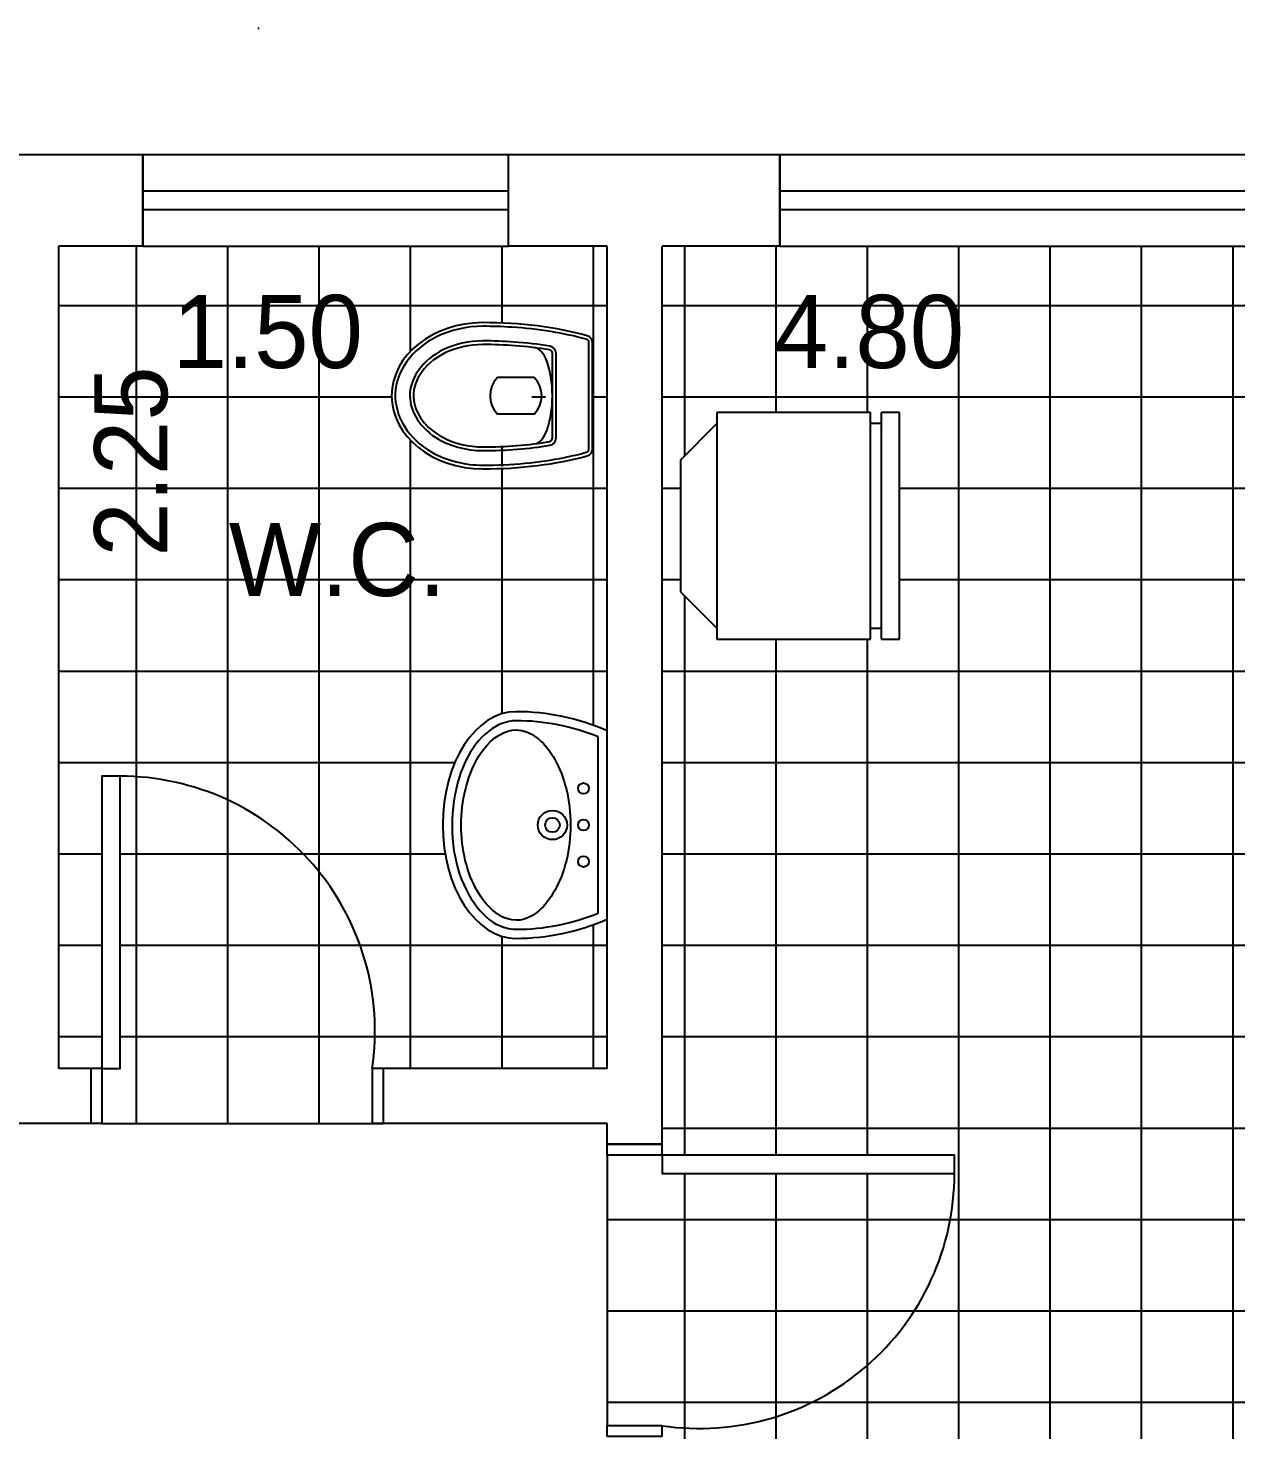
# Model space of a CAD drawing. Extents: x 7.8 to 61.3, y 1.2 to 65.7.
# Drawn here: x 40.422 to 43.727, y 32.521 to 36.356 of the extents above; entities that cross this region are included whole.
import ezdxf

# ---------------------------------------------------------------- set-up
doc = ezdxf.new("R2010")
doc.units = 0
doc.header["$MEASUREMENT"] = 0
doc.layers.get('0').update_dxf_attribs({"linetype": 'CONTINUOUS'})
doc.layers.get('DEFPOINTS').update_dxf_attribs({"linetype": 'CONTINUOUS'})
for name, color, linetype in [('BLOCO', 5, 'CONTINUOUS'), ('BLOCOS', 5, 'CONTINUOUS'), ('HACHURA', 1, 'CONTINUOUS'), ('JARDIM', 3, 'CONTINUOUS'), ('PAREDE', 7, 'CONTINUOUS')]:
    doc.layers.add(name, color=color, linetype=linetype)
doc.styles.add('PADRÃO', font='', dxfattribs={"height": 0.2})
doc.styles.get('PADRÃO').set_extended_font_data('AvantGarde Bk BT')
doc.dimstyles.new('PADRÃOS', dxfattribs={"dimtxt": 0.15, "dimasz": 0.1, "dimexe": 1.25, "dimexo": 0.625, "dimgap": 0.1, "dimtad": 0, "dimjust": 1, "dimzin": 1, "dimdsep": 46, "dimtxsty": 'PADRÃO', "dimcen": 2.5, "dimse1": 1, "dimse2": 1, "dimsd1": 1, "dimsd2": 1, "dimclrt": 1, "dimadec": 0, "dimazin": 0, "dimtfac": 1, "dimtdec": 4, "dimtmove": 0, "dimatfit": 3, "dimfxl": 1, "dimtolj": 1, "dimtzin": 0, "dimarcsym": 0})

# ---------------------------------------------------------------- blocks, each defined once
blk = doc.blocks.new('J1')
at = {"layer": 'BLOCO'}
for p, q in [((0, 0.25), (0, 0)), ((1, 0.25), (0, 0.25)), ((1, 0), (1, 0.25)), ((1, 0.1500000000000057), (0, 0.1500000000000057)), ((0, 0.09999999999999432), (1, 0.09999999999999432)), ((0, 0), (1, 0))]:
    blk.add_line(p, q, dxfattribs=at)
blk = doc.blocks.new('J15')
at = {"layer": 'BLOCO'}
for p, q in [((1.5, 0.25), (0, 0.25)), ((0, 0.25), (0, 0)), ((1.5, 0), (1.5, 0.25)), ((1.5, 0.1500000000000057), (0, 0.1500000000000057)), ((0, 0.09999999999999432), (1.5, 0.09999999999999432)), ((0, 0), (1.5, 0))]:
    blk.add_line(p, q, dxfattribs=at)
blk = doc.blocks.new('P80E15')
at = {"layer": 'BLOCO', "ltscale": 0.015}
for p, q in [((0.03000000000000114, 0.1500000000000057), (0, 0.1500000000000057)), ((0, 0.1500000000000057), (0, 0)), ((0.03000000000000114, 0.1500000000000057), (0.03000000000000114, 0)), ((0.8000000000000114, 0.1500000000000341), (0.7700000000000102, 0.1500000000000341)), ((0.7700000000000102, 0.1500000000000057), (0.7700000000000102, 0)), ((0.8000000000000114, 0.1500000000000057), (0.8000000000000114, 0)), ((0.03000000000000114, 2.842170943040401e-14), (0, 0)), ((0.8000000000000114, 2.842170943040401e-14), (0.7700000000000102, 5.684341886080801e-14))]:
    blk.add_line(p, q, dxfattribs=at)
at = {"layer": 'BLOCO'}
blk.add_lwpolyline([(0.03000000000000114, 0.1500000000000057), (0.0800000000000125, 0.1500000000000057), (0.0800000000000125, 0.950000000000017), (0.03000000000000114, 0.950000000000017)], close=True, dxfattribs=at)
at = {"layer": 'BLOCO', "ltscale": 0.015}
blk.add_arc((0.0800000000000125, 0.2524375000000134), 0.6975625000000036, 351.555539587714, 90.00000000000041, dxfattribs=at)
blk = doc.blocks.new('VASOSAN')
at = {"layer": 'BLOCOS'}
for p, q in [((-0.04999870165021036, 0.1999637913173729), (-0.04999870165021036, 0.300036208682684)), ((0.05000129834978395, 0.2000000000000171), (0.05000129834978395, 0.3000000000000398)), ((-0.1156907586723577, 0.1400000000000148), (0.1156608751354042, 0.1400000000000148)), ((-0.1156899891503542, 0.1500000000000057), (0.1156563640565906, 0.1500000000000057)), ((-0.1449592708755176, 0.04000000000002046), (0.1449618675667352, 0.04000000000002046)), ((-0.144958964094414, 0.05000000000001137), (0.144958964094414, 0.05000000000001137))]:
    blk.add_line(p, q, dxfattribs=at)
for centre, radius, start, end in [((-1.681254687468936e-05, 0.2500000000000284), 0.07072348561596478, 44.98962509969003, 134.9688828081831), ((-1.681254687468936e-05, 0.2500000000000284), 0.07072348561596478, 225.0311171918169, 315.01037490031), ((-0.1156907586724003, 0.1599999999999966), 0.02, 189.3867869031125, 270.0000000001221), ((-0.1156899891503826, 0.1599999999999113), 0.01, 189.3843767903272, 270.0000000002443), ((0.1156563640566048, 0.1599999999999397), 0.01, 269.9999999999185, 350.5758748885445), ((0.1156608751354185, 0.1600000000000534), 0.02, 269.9999999999593, 350.5771305827586), ((-0.1449592708755176, 0.06000000000784667), 0.02, 195.5363314444965, 269.9999999879495), ((-0.1449589640944282, 0.0600000000000307), 0.01, 195.5346797106506, 270), ((0.1449589640941156, 0.06000000000059913), 0.01, 270.0000000017912, 344.483103753554), ((0.1449618675666784, 0.06000000000008754), 0.02, 270.0000000001221, 344.463668535786)]:
    blk.add_arc(centre, radius, start, end, dxfattribs=at)
for centre, major_axis, ratio, start_param, end_param in [((1.298349786793551e-06, 0.3400000000000034), (0, 0.25), 0.8000000000000114, 4.71238898038469, 7.853981633974483), ((1.298349786793551e-06, 0.3400000000000034), (0, 0.5), 0.4000000000000057, 1.570796326794897, 2.178171401941273), ((1.298349786793551e-06, 0.3400000000000034), (0, 0.5), 0.4000000000000057, 4.10501390519934, 4.71238898038469), ((3.162615456631102e-06, 0.2000000000000171), (-0.1315416254084454, 0), 0.380107846735427, 0, 3.141592653589793)]:
    blk.add_ellipse(centre, major_axis=major_axis, ratio=ratio, start_param=start_param, end_param=end_param, dxfattribs=at)
for points, knots in [([(0.1900012983497845, 0.3400000000000034), (0.1900012983497845, 0.3848761319792686), (0.1797393390216371, 0.4296688513161939), (0.1275724019719462, 0.5345347987748141), (0.06728061332151469, 0.5774883381547511), (-0.05557463358574921, 0.5822833263597715), (-0.1176873313140447, 0.5442092108278018), (-0.1772271428546759, 0.4396819034496957), (-0.1899987016502109, 0.3899119131999385), (-0.1899987016502109, 0.3400000000000034)], [4.71238898038469, 4.71238898038469, 4.71238898038469, 4.71238898038469, 5.268704666077937, 5.268704666077937, 6.251971787216637, 6.251971787216637, 7.235238908355337, 7.235238908355337, 7.853981633974483, 7.853981633974483, 7.853981633974483, 7.853981633974483]), ([(0.1500012983497925, 0.3400000000000034), (0.1500012983497925, 0.3788440209133057), (0.1410350669412708, 0.4175642631073231), (0.09785548235792874, 0.5046356523495774), (0.05186252916044509, 0.5365242863162791), (-0.035906470330346, 0.5428969122828846), (-0.08268716521656927, 0.5186239494114204), (-0.136675398657502, 0.4336095243094746), (-0.1499987016502189, 0.3869668551708401), (-0.1499987016502189, 0.3400000000000034)], [4.71238898038469, 4.71238898038469, 4.71238898038469, 4.71238898038469, 5.267303564860582, 5.267303564860582, 6.225165062483076, 6.225165062483076, 7.18302656010557, 7.18302656010557, 7.853981633974483, 7.853981633974483, 7.853981633974483, 7.853981633974483]), ([(0.1400012983497874, 0.3400000000000034), (0.1400012983497874, 0.3772837390730786), (0.1313244408788421, 0.4146147677288923), (0.08614040026922964, 0.5057958350239744), (0.03502463044166859, 0.5349710805647021), (-0.04931088296146413, 0.5246485128546965), (-0.08846614740087944, 0.4978919085569657), (-0.1301770436703151, 0.4186244413023701), (-0.139998701650228, 0.3793231752999873), (-0.139998701650228, 0.3400000000000034)], [4.71238898038469, 4.71238898038469, 4.71238898038469, 4.71238898038469, 5.266984672173268, 5.266984672173268, 6.376176055750425, 6.376176055750425, 7.268653195712185, 7.268653195712185, 7.853981633974483, 7.853981633974483, 7.853981633974483, 7.853981633974483]), ([(-0.1899987016502109, 0.3400000000000034), (-0.1899987016502109, 0.2628456380244302), (-0.1826597402104682, 0.1857481592563204), (-0.1646350625580055, 0.0962993025843275), (-0.1598779088782436, 0.07633152029333701), (-0.1545936493339752, 0.05732178411361133)], [1.570796326794897, 1.570796326794897, 1.570796326794897, 1.570796326794897, 2.037455774227855, 2.037455774227855, 2.178171373096618, 2.178171373096618, 2.178171373096618, 2.178171373096618]), ([(0.1255213970934932, 0.158362586435743), (0.1304959230626253, 0.1883329397418549), (0.1342856674288981, 0.2197754344096836), (0.1388984311594896, 0.280892952358073), (0.1400012983497874, 0.3104504303007616), (0.1400012983497874, 0.3400000000000034)], [4.319424209334854, 4.319424209334854, 4.319424209334854, 4.319424209334854, 4.526146784234752, 4.526146784234752, 4.71238898038469, 4.71238898038469, 4.71238898038469, 4.71238898038469]), ([(0.1353910129756457, 0.1567256052765629), (0.1406375926198677, 0.1883393074453181), (0.1445703338030171, 0.2215366219332111), (0.1489940345178695, 0.2833246268364178), (0.1500012983497925, 0.3116621455754114), (0.1500012983497925, 0.3400000000000034)], [4.319414935773391, 4.319414935773391, 4.319414935773391, 4.319414935773391, 4.53527739023095, 4.53527739023095, 4.71238898038469, 4.71238898038469, 4.71238898038469, 4.71238898038469]), ([(0.1545944801337669, 0.0573247746568768), (0.1714080019636555, 0.1178830224408784), (0.1827947395838834, 0.188231392050767), (0.1891612343353728, 0.2873542333339003), (0.1900012983497845, 0.3136769834079587), (0.1900012983497845, 0.3400000000000034)], [4.105016649121983, 4.105016649121983, 4.105016649121983, 4.105016649121983, 4.553177186481221, 4.553177186481221, 4.71238898038469, 4.71238898038469, 4.71238898038469, 4.71238898038469])]:
    blk.add_open_spline(points, degree=3, knots=knots, dxfattribs=at)
for points in [[(-0.1499987016502189, 0.3400000000000034), (-0.1499987016502189, 0.2771333061211863), (-0.1449377691834997, 0.2142947379843179), (-0.1354229546785177, 0.1567380311504962)], [(-0.1399987016502138, 0.3400000000000034), (-0.1399987016502138, 0.2776703725988909), (-0.1349701841103865, 0.2153313553609451), (-0.1255561557510418, 0.1583694305881238)]]:
    blk.add_open_spline(points, degree=3, dxfattribs=at)
blk = doc.blocks.new('LAVAT')
at = {"layer": 'BLOCOS'}
for p, q in [((-0.2573623180961135, 0), (0.2573623180960993, 0)), ((-0.2410322495695425, 0.02500000000000568), (0.2410322495695283, 0.02500000000000568))]:
    blk.add_line(p, q, dxfattribs=at)
for centre, radius in [((-2.842170943040401e-14, 0.1500000000000057), 0.04), ((-2.842170943040401e-14, 0.1500000000000057), 0.02), ((-0.09999999999999432, 0.06499999999999773), 0.015), ((0, 0.06499999999999773), 0.015), ((0.09999999999999432, 0.06499999999999773), 0.015)]:
    blk.add_circle(centre, radius, dxfattribs=at)
for centre, radius, start, end in [((0.3099999999999739, 0.25), 0.6200000000000045, 180, 203.779994731564), ((0.3099999999999739, 0.25), 0.5951987399818819, 180.0000000000055, 202.2113997706397), ((-0.3099999999999739, 0.25), 0.5951987399818819, 337.7886002293573, 359.9999999999946), ((-0.3099999999999739, 0.25), 0.6200000000000045, 336.2200052684331, 7.016477563892661e-15)]:
    blk.add_arc(centre, radius, start, end, dxfattribs=at)
blk.add_ellipse((-2.842170943040401e-14, 0.25), major_axis=(0.3100000000000023, 0), ratio=0.645161290322576, start_param=0, end_param=3.141592653589793, dxfattribs=at)
for points, knots in [([(0.2849999999999824, 0.2500000000000284), (0.2849999999999682, 0.300317964642403), (0.2452497040517159, 0.3541887687748044), (0.1008916727811169, 0.4227595909021034), (3.167234224576987e-05, 0.4339558931305021), (-0.1743068501371283, 0.3989778962069579), (-0.2442601782461509, 0.3532994974840165), (-0.2803506487652356, 0.2860131679577762), (-0.2851229441039038, 0.2679846562883483), (-0.285198739981908, 0.2499999999999716)], [0, 0, 0, 0, 0.9361481793933827, 0.9361481793933827, 1.872296358786765, 1.872296358786765, 2.808444538180148, 2.808444538180148, 3.13938546545754, 3.13938546545754, 3.13938546545754, 3.13938546545754]), ([(0.2599999999999625, 0.2500000000000284), (0.2599999999999625, 0.2784978981889878), (0.242078010852012, 0.3126567214920613), (0.1643569005752425, 0.3704649949829673), (0.1030052039381815, 0.3920693254798095), (-0.02877373062847255, 0.4037223597623836), (-0.0976825814684048, 0.3936467971219031), (-0.2034406750199054, 0.3477822861136133), (-0.2396263539294523, 0.3143366745038918), (-0.2661732608932681, 0.2526194074667387), (-0.2627272874450739, 0.2240541362115209), (-0.2158391141528142, 0.162032776211305), (-0.168127663237712, 0.1314918993692231), (-0.04805875393354597, 0.09792981637818343), (0.02266607553652022, 0.095757041570522), (0.1477154277714732, 0.1225128520000851), (0.2007272141554637, 0.1503951910720218), (0.2508407150234859, 0.2045307616155014), (0.2599999999999767, 0.2286312563089723), (0.2599999999999625, 0.2500000000000284)], [0, 0, 0, 0, 0.718091798041799, 0.718091798041799, 1.436183596083598, 1.436183596083598, 2.154275394125397, 2.154275394125397, 2.872367192167196, 2.872367192167196, 3.590458990208995, 3.590458990208995, 4.308550788250794, 4.308550788250794, 5.026642586292593, 5.026642586292593, 5.744734384334392, 5.744734384334392, 6.283185307179586, 6.283185307179586, 6.283185307179586, 6.283185307179586])]:
    blk.add_open_spline(points, degree=3, knots=knots, dxfattribs=at)
blk = doc.blocks.new('GELAD')
at = {"layer": 'BLOCOS'}
for p, q in [((0.3100000000000023, 0.6499999999999773), (-0.3100000000000023, 0.6499999999999773)), ((-0.3100000000000023, 0.6499999999999773), (-0.3100000000000023, 0.5999999999999659)), ((0.3100000000000165, 0.5999999999999659), (0.3100000000000023, 0.6499999999999773)), ((0.3100000000000023, 0.5999999999999659), (-0.3100000000000023, 0.5999999999999659)), ((-0.2800000000000011, 0.5999999999999659), (-0.2799999999999869, 0.5699999999999932)), ((0.2800000000000153, 0.5699999999999932), (0.2800000000000011, 0.5999999999999659)), ((0.3100000000000023, 0.5699999999999648), (-0.3100000000000023, 0.5699999999999648)), ((-0.3100000000000023, 0.5699999999999648), (-0.3100000000000023, 0.1499999999999773)), ((0.3100000000000023, 0.1499999999999773), (0.3100000000000165, 0.5699999999999648)), ((-0.3100000000000023, 0.1499999999999773), (0.3100000000000023, 0.1499999999999773)), ((-0.1800000000000068, 0.05000000000001137), (-0.2800000000000011, 0.1500000000000057)), ((0.1800000000000068, 0.04999999999998295), (0.2800000000000011, 0.1499999999999773)), ((-0.1800000000000068, 0.05000000000001137), (0.1800000000000068, 0.04999999999998295))]:
    blk.add_line(p, q, dxfattribs=at)
blk = doc.blocks.new('*D60')
at = {"layer": 'DEFPOINTS', "color": 0, "linetype": 'ByBlock', "ltscale": 0.015}
for p in [(154.2881101350231, 122.1626407105006), (155.7881101350231, 122.1626407105007), (155.7881101350231, 121.9276740599215)]:
    blk.add_point(p, dxfattribs=at)
at = {"color": 1, "linetype": 'ByBlock', "ltscale": 0.015, "insert": (154.8593326624957, 121.9276740599215), "char_height": 0.2, "attachment_point": 5, "style": 'PADRÃO'}
blk.add_mtext('\\A1;1.50', dxfattribs=at)
blk = doc.blocks.new('*D61')
at = {"layer": 'DEFPOINTS', "color": 0, "linetype": 'ByBlock', "ltscale": 0.015}
for p in [(154.2881101350231, 122.1626407105006), (154.3751211615242, 119.9126407105006), (154.4857583571979, 119.9126407105006)]:
    blk.add_point(p, dxfattribs=at)
at = {"color": 1, "linetype": 'ByBlock', "ltscale": 0.015, "insert": (154.4857583571979, 121.5734236775336), "char_height": 0.2, "attachment_point": 5, "rotation": 90, "style": 'PADRÃO'}
blk.add_mtext('\\A1;2.25', dxfattribs=at)
blk = doc.blocks.new('*D62')
at = {"layer": 'DEFPOINTS', "color": 0, "linetype": 'ByBlock', "ltscale": 0.015}
for p in [(155.9381101350232, 122.1626407105007), (160.7381101350232, 122.1626407105007), (160.7381101350232, 121.9276740599215)]:
    blk.add_point(p, dxfattribs=at)
at = {"color": 1, "linetype": 'ByBlock', "ltscale": 0.015, "insert": (156.5042502449133, 121.9276740599215), "char_height": 0.2, "attachment_point": 5, "style": 'PADRÃO'}
blk.add_mtext('\\A1;4.80', dxfattribs=at)

msp = doc.modelspace()

# ---------------------------------------------------------------- hatches: boundary and pattern name
at = {"layer": 'HACHURA', "ltscale": 0.015}
h = msp.add_hatch(dxfattribs=at)
h.set_pattern_fill('NET', color=256, scale=2, style=0)
h.set_pattern_definition([(0, (-113.7811230241578, -86.40307233181942), (0, 0.25), []), (90, (-113.7811230241578, -86.40307233181942), (-0.25, 1.530757942277972e-17), [])])
h.paths.add_polyline_path([(40.67399813736651, 34.30956837868113), (40.67399813736648, 33.50956837868112), (40.62399813736647, 33.50956837868114), (40.6239981373665, 33.35956837868115), (41.36399813736651, 33.35956837868112), (41.36399813736651, 33.50956837868112, 0.458070425990229)])
edge = h.paths.add_edge_path()
edge.add_ellipse((41.7569871108654, 34.17595352750014), major_axis=(1.898139848424699e-17, 0.3100000000000023), ratio=0.645161290322576, start_angle=0, end_angle=180, ccw=False)
edge.add_arc((41.7569871108654, 33.8659535275002), 0.6200000000000018, 66.22000526858818, 89.99999999996322, ccw=False)
edge.add_line((42.0069871108654, 34.43331584560038), (42.00698711086537, 35.75956837868122))
edge.add_line((42.00698711086537, 35.75956837868122), (41.73660336689932, 35.75956837868121))
edge.add_line((41.73660336689932, 35.75956837868121), (40.73660336689932, 35.75956837868121))
edge.add_line((40.73660336689932, 35.75956837868121), (40.5069871108654, 35.75956837868122))
edge.add_line((40.5069871108654, 35.75956837868122), (40.5069871108654, 33.50956837868115))
edge.add_line((40.5069871108654, 33.50956837868115), (40.5939981373665, 33.50956837868115))
edge.add_line((40.5939981373665, 33.50956837868115), (40.62399813736653, 33.50956837868112))
edge.add_line((40.62399813736653, 33.50956837868112), (40.6239981373665, 34.30956837868113))
edge.add_line((40.6239981373665, 34.30956837868113), (40.67399813736651, 34.30956837868113))
edge.add_arc((40.67399813736651, 33.61200587868113), 0.6975624999999992, -8.444460412283718, 90, ccw=False)
edge.add_line((41.36399813736651, 33.50956837868115), (41.39399813736651, 33.50956837868115))
edge.add_line((41.39399813736651, 33.50956837868115), (42.00698711086542, 33.50956837868114))
edge.add_line((42.00698711086542, 33.50956837868114), (42.00698711086542, 33.91859120939998))
edge.add_arc((41.7569871108654, 34.48595352750014), 0.6200000000000047, 270, 293.77999473141466, ccw=False)
edge = h.paths.add_edge_path(flags=17)
edge.add_ellipse((41.66698711086539, 35.35014988989104), major_axis=(-0.25, 1.530757942277972e-17), ratio=0.8000000000000114, start_angle=270, end_angle=450, ccw=False)
edge.add_ellipse((41.66698711086539, 35.35014988989104), major_axis=(-0.5, 3.061515884555943e-17), ratio=0.4000000000000057, start_angle=235.1999716104384, end_angle=270, ccw=False)
edge.add_arc((41.94698711086536, 35.49511045910792), 0.02000000000001101, 0, 78.1772623965187, ccw=False)
edge.add_line((41.96698711086538, 35.49511045910792), (41.96698711086538, 35.20518932066575))
edge.add_arc((41.94698711086536, 35.20518932066791), 0.02000000000000908, 281.82273711076243, 359.9999999938119, ccw=False)
edge.add_ellipse((41.66698711086539, 35.35014988989104), major_axis=(-0.5, 3.061515884555943e-17), ratio=0.4000000000000057, start_angle=90, end_angle=124.80002838732861, ccw=False)
h.paths.add_polyline_path([(42.0069871108654, 31.32785220752382), (42.00698711086534, 31.35785220752382, -0.4580704259902209), (41.20698711086536, 32.04785220752383), (41.20698711086536, 32.09785220752384), (42.0069871108654, 32.09785220752381), (42.00698711086537, 32.12785220752383), (42.00698711086537, 32.20956837868123), (40.50698711086537, 32.20956837868123), (40.5069871108654, 29.10956837868122), (42.0069871108654, 29.10956837868122)])
h.paths.add_polyline_path([(46.95698711086541, 35.75956837868125), (46.83026437256009, 35.75956837868124), (45.33026437256012, 35.75956837868124), (44.99567261266367, 35.75956837868122), (44.99567261266364, 35.10956837868122), (43.79567261266368, 35.10956837868122), (43.79567261266371, 35.75956837868122), (42.47876213677637, 35.75956837868124), (42.15698711086543, 35.75956837868124), (42.15698711086537, 33.30286337536209), (42.15698711086543, 33.27286337536206), (42.95698711086538, 33.27286337536205), (42.95698711086541, 33.22286337536245, -0.4580704259903868), (42.15698711086543, 32.53286337536206), (42.15698711086543, 32.50286337536205), (42.15698711086543, 32.35956837868112), (42.15698711086537, 32.12785220752382), (42.1569871108654, 32.09785220752384), (42.00698711086537, 32.09785220752384), (42.00698711086537, 32.04785220752382), (41.20698711086536, 32.04785220752382, 0.458070425990229), (42.00698711086537, 31.35785220752382), (42.15698711086537, 31.35785220752382), (42.15698711086534, 31.32785220752382), (42.1569871108654, 29.1095683786812), (45.30698711086541, 29.10956837868125), (45.30698711086546, 31.98651785530862), (43.39049923212065, 31.98651785530865), (43.39049923212065, 32.35956837868115), (45.30698711086546, 32.35956837868116), (45.30698711086546, 32.50940572320545), (45.30698711086555, 32.53940572320545), (45.45698711086538, 32.53940572320542, 0.4580704259902656), (46.25698711086557, 33.22940572320533), (45.45698711086558, 33.22940572320542), (45.45698711086558, 33.27940572320544), (45.30698711086561, 33.27940572320543), (45.30698711086558, 33.30940572320544), (45.30698711086549, 33.35956837868112), (45.30698711086549, 33.50956837868117), (46.95698711086541, 33.50956837868115)])
h.paths.add_polyline_path([(42.80698711086538, 34.68408999539487), (42.75698711086534, 34.68408999539484), (42.75698711086534, 34.71408999539484), (42.72698711086534, 34.71408999539481), (42.72698711086534, 34.68408999539483), (42.30698711086535, 34.68408999539483), (42.30698711086532, 34.7140899953948), (42.20698711086533, 34.8140899953948), (42.20698711086538, 35.17408999539482), (42.30698711086532, 35.2740899953948), (42.30698711086535, 35.30408999539483), (42.72698711086534, 35.30408999539485), (42.72698711086534, 35.27408999539483), (42.75698711086534, 35.27408999539486), (42.75698711086534, 35.30408999539483), (42.80698711086535, 35.30408999539486)], flags=16)
h.paths.add_polyline_path([(46.08677167082664, 35.05956837868121), (46.08677167082664, 35.7095683786812), (46.6867716708266, 35.70956837868121), (46.6867716708266, 35.05956837868119)], flags=17)
h.paths.add_polyline_path([(42.95698711086541, 33.22286337536205), (42.1569871108654, 33.22286337536204), (42.15698711086537, 33.27286337536205), (42.0069871108654, 33.27286337536206), (42.0069871108654, 32.53286337536207), (42.1569871108654, 32.53286337536206, 0.458070425990229)], flags=16)
edge = h.paths.add_edge_path()
edge.add_line((52.30698711086544, 33.23250287708247), (52.30698711086544, 33.26250287708247))
edge.add_line((52.30698711086544, 33.26250287708247), (52.30698711086541, 33.61036786762214))
edge.add_line((52.30698711086541, 33.61036786762214), (52.30698711086546, 35.11036786762214))
edge.add_line((52.30698711086546, 35.11036786762214), (52.30698711086541, 35.75956837868122))
edge.add_line((52.30698711086541, 35.75956837868122), (51.80812943867247, 35.75956837868121))
edge.add_line((51.80812943867247, 35.75956837868121), (50.30812943867247, 35.75956837868127))
edge.add_line((50.30812943867247, 35.75956837868127), (48.97595874376222, 35.75956837868121))
edge.add_line((48.97595874376222, 35.75956837868121), (48.54152162772317, 35.75956837868121))
edge.add_line((48.54152162772317, 35.75956837868121), (48.54152162772314, 35.15956837868126))
edge.add_line((48.54152162772314, 35.15956837868126), (47.94152162772318, 35.15956837868124))
edge.add_line((47.94152162772318, 35.15956837868124), (47.94152162772315, 35.75956837868122))
edge.add_line((47.94152162772315, 35.75956837868122), (47.47595874376222, 35.75956837868124))
edge.add_line((47.47595874376222, 35.75956837868124), (47.10698711086542, 35.75956837868124))
edge.add_line((47.10698711086542, 35.75956837868124), (47.10698711086542, 33.35956837868115))
edge.add_line((47.10698711086542, 33.35956837868115), (45.45698711086541, 33.35956837868112))
edge.add_line((45.45698711086541, 33.35956837868112), (45.45698711086544, 33.30940572320543))
edge.add_line((45.45698711086544, 33.30940572320543), (45.45698711086558, 33.27940572320543))
edge.add_line((45.45698711086558, 33.27940572320543), (46.25698711086559, 33.27940572320534))
edge.add_line((46.25698711086559, 33.27940572320534), (46.25698711086559, 33.2294057232054))
edge.add_arc((45.55942461086556, 33.2294057232054), 0.6975625000000112, -98.44446041228821, 0, ccw=False)
edge.add_line((45.45698711086553, 32.53940572320539), (45.45698711086553, 32.50940572320542))
edge.add_line((45.45698711086553, 32.50940572320542), (45.45698711086547, 32.35956837868116))
edge.add_line((45.45698711086547, 32.35956837868116), (46.0792288985956, 32.35956837868115))
edge.add_line((46.0792288985956, 32.35956837868115), (46.10922889859557, 32.3595683786811))
edge.add_line((46.10922889859557, 32.3595683786811), (46.10922889859557, 32.20956837868114))
edge.add_arc((46.79922889859557, 32.10713087868113), 0.6975624999999994, 171.555539587714, 270)
edge.add_line((46.79922889859557, 31.40956837868113), (46.79922889859557, 32.20956837868114))
edge.add_line((46.79922889859557, 32.20956837868114), (46.84922889859558, 32.20956837868114))
edge.add_line((46.84922889859558, 32.20956837868114), (46.84922889859558, 32.35956837868112))
edge.add_line((46.84922889859558, 32.35956837868112), (46.87922889859558, 32.35956837868115))
edge.add_line((46.87922889859558, 32.35956837868115), (47.8185540729516, 32.35956837868115))
edge.add_line((47.8185540729516, 32.35956837868115), (47.8185540729516, 32.20956837868121))
edge.add_line((47.8185540729516, 32.20956837868121), (47.10698711086542, 32.20956837868124))
edge.add_line((47.10698711086542, 32.20956837868124), (47.10698711086542, 32.00308291008021))
edge.add_arc((47.35698711086542, 31.43572059198003), 0.6200000000000047, 90, 113.77999473141179, ccw=False)
edge.add_ellipse((47.35698711086542, 31.74572059198003), major_axis=(-5.694419545274096e-17, -0.3100000000000023), ratio=0.645161290322576, start_angle=0, end_angle=180, ccw=False)
edge.add_arc((47.35698711086542, 32.05572059197998), 0.6200000000000034, 246.22000526858818, 269.9999999999633, ccw=False)
edge.add_line((47.10698711086542, 31.4883582738798), (47.10698711086542, 31.20956837868125))
edge.add_line((47.10698711086542, 31.20956837868125), (47.8185540729516, 31.20956837868125))
edge.add_line((47.8185540729516, 31.20956837868125), (47.8485540729516, 31.2095683786812))
edge.add_line((47.8485540729516, 31.2095683786812), (47.8485540729516, 31.05956837868132))
edge.add_arc((48.5385540729516, 30.95713087868126), 0.6975625000000064, 171.5555395877093, 269.9999999999977)
edge.add_line((48.53855407295157, 30.25956837868125), (48.5385540729516, 31.05956837868125))
edge.add_line((48.5385540729516, 31.05956837868125), (48.58855407295161, 31.05956837868125))
edge.add_line((48.58855407295161, 31.05956837868125), (48.58855407295161, 31.20956837868124))
edge.add_line((48.58855407295161, 31.20956837868124), (48.61855407295161, 31.20956837868127))
edge.add_line((48.61855407295161, 31.20956837868127), (48.65698711086546, 31.20956837868124))
edge.add_line((48.65698711086546, 31.20956837868124), (48.65698711086543, 31.37327384562649))
edge.add_line((48.65698711086543, 31.37327384562649), (48.65698711086549, 31.40327384562646))
edge.add_line((48.65698711086549, 31.40327384562646), (48.65698711086543, 32.14327384562647))
edge.add_line((48.65698711086543, 32.14327384562647), (48.65698711086543, 32.17327384562647))
edge.add_line((48.65698711086543, 32.17327384562647), (48.65698711086543, 32.20956837868123))
edge.add_line((48.65698711086543, 32.20956837868123), (48.61855407295161, 32.2095683786812))
edge.add_line((48.61855407295161, 32.2095683786812), (48.61855407295161, 32.35956837868115))
edge.add_line((48.61855407295161, 32.35956837868115), (52.30698711086538, 32.35956837868116))
edge.add_line((52.30698711086538, 32.35956837868116), (52.30698711086541, 32.46250287708246))
edge.add_line((52.30698711086541, 32.46250287708246), (52.30698711086549, 32.49250287708246))
edge.add_line((52.30698711086549, 32.49250287708246), (51.50698711086545, 32.49250287708247))
edge.add_line((51.50698711086545, 32.49250287708247), (51.50698711086545, 32.54250287708247))
edge.add_arc((52.20454961086546, 32.54250287708247), 0.6975624999999994, 81.55553958771628, 180, ccw=False)
h.paths.add_polyline_path([(49.17513787403271, 35.10956837868119), (49.17513787403271, 35.7095683786812), (49.77513787403271, 35.70956837868121), (49.77513787403271, 35.1095683786812)], flags=16)
h.paths.add_polyline_path([(46.95698711086541, 32.20956837868123), (46.87922889859558, 32.20956837868123), (46.84922889859558, 32.20956837868114), (46.84922889859556, 31.40956837868113), (46.79922889859557, 31.40956837868113, -0.4580704259902144), (46.10922889859557, 32.20956837868111), (46.07922889859557, 32.20956837868111), (45.45698711086547, 32.20956837868121), (45.45698711086541, 29.10956837868127), (46.95698711086541, 29.10956837868127)], flags=17)
h.paths.add_polyline_path([(48.65698711086543, 31.05956837868119), (48.61855407295161, 31.05956837868121), (48.58855407295161, 31.05956837868126), (48.58855407295158, 30.25956837868124), (48.5385540729514, 30.25956837868125, -0.4580704259901284), (47.8485540729516, 31.05956837868125), (47.8185540729516, 31.05956837868125), (47.10698711086542, 31.05956837868122), (47.10698711086542, 29.10956837868126), (48.65698711086543, 29.10956837868129)])
edge = h.paths.add_edge_path(flags=17)
edge.add_ellipse((47.44698711086542, 30.606542397193), major_axis=(0.25, -4.592273826833915e-17), ratio=0.8000000000000114, start_angle=270, end_angle=450, ccw=False)
edge.add_ellipse((47.44698711086542, 30.606542397193), major_axis=(0.5, -9.18454765366783e-17), ratio=0.4000000000000057, start_angle=235.1999716104384, end_angle=270, ccw=False)
edge.add_arc((47.16698711086545, 30.46158182797613), 0.02000000000001102, 180.0000000000407, 258.177262396439, ccw=False)
edge.add_line((47.14698711086544, 30.46158182797612), (47.14698711086544, 30.7515029664183))
edge.add_arc((47.16698711086545, 30.75150296641611), 0.02000000000000908, 101.82273711200793, 179.9999999937305, ccw=False)
edge.add_ellipse((47.44698711086542, 30.606542397193), major_axis=(0.5, -9.18454765366783e-17), ratio=0.4000000000000057, start_angle=90, end_angle=124.80002838732861, ccw=False)
h.paths.add_polyline_path([(52.55698711086544, 33.23250287708248), (52.30698711086546, 33.23250287708247, 0.4580704259902287), (51.50698711086545, 32.54250287708247), (52.30698711086546, 32.54250287708244), (52.30698711086546, 32.49250287708246), (52.55698711086546, 32.49250287708246)])
h.paths.add_polyline_path([(40.7569871108654, 35.67872260722298), (41.39943216581045, 35.67872260722298), (41.39943216581045, 35.37048084898122), (40.7569871108654, 35.37048084898122)], flags=24)
h.paths.add_polyline_path([(40.55051445391931, 34.83113431274715), (40.55051445391931, 35.50956837868122), (40.85875621216107, 35.50956837868122), (40.85875621216107, 34.83113431274715)], flags=24)
h.paths.add_polyline_path([(40.91530955253015, 34.74640961466469), (41.62780955253015, 34.74640961466469), (41.62780955253015, 35.05836016411523), (40.91530955253015, 35.05836016411523)], flags=24)
h.paths.add_polyline_path([(40.7569871108654, 32.2019730866447), (41.39943216581045, 32.2019730866447), (41.39943216581045, 31.89373132840294), (40.7569871108654, 31.89373132840294)], flags=24)
h.paths.add_polyline_path([(40.62599174074333, 29.35956837868122), (40.62599174074333, 29.98896398307683), (40.93423349898509, 29.98896398307683), (40.93423349898509, 29.35956837868122)], flags=24)
h.paths.add_polyline_path([(40.97483620122236, 30.47467133980794), (41.35546806935423, 30.47467133980794), (41.35546806935423, 30.77467133980794), (40.97483620122236, 30.77467133980794)], flags=24)
h.paths.add_polyline_path([(42.40698711086543, 35.67872260722298), (43.03926733064566, 35.67872260722298), (43.03926733064566, 35.37048084898122), (42.40698711086543, 35.37048084898122)], flags=24)
h.paths.add_polyline_path([(46.52708080821665, 33.75956837868118), (46.52708080821665, 34.43800244461525), (46.83532256645842, 34.43800244461525), (46.83532256645842, 33.75956837868118)], flags=25)
h.paths.add_polyline_path([(44.74989090097964, 31.06206730585806), (44.74989090097964, 31.73651785530862), (45.0581326592214, 31.73651785530862), (45.0581326592214, 31.06206730585806)], flags=24)
h.paths.add_polyline_path([(44.42731678119506, 29.61437370134192), (45.05698711086538, 29.61437370134192), (45.05698711086538, 29.30640666837489), (44.42731678119506, 29.30640666837489)], flags=24)
h.paths.add_polyline_path([(43.75896704191592, 34.35271350823892), (44.87709891004778, 34.35271350823892), (44.87709891004778, 34.66507614560156), (43.75896704191592, 34.66507614560156)], flags=24)
h.paths.add_polyline_path([(43.1446648656289, 30.4863024589641), (43.9840192612333, 30.4863024589641), (43.9840192612333, 30.86562938204104), (43.1446648656289, 30.86562938204104)], flags=24)
h.paths.add_polyline_path([(47.35698711086542, 35.63303957946958), (47.98981678119509, 35.63303957946958), (47.98981678119509, 35.32479782122782), (47.35698711086542, 35.32479782122782)], flags=24)
h.paths.add_polyline_path([(51.88609099561816, 34.88017277428564), (51.88609099561816, 35.50956837868125), (52.19433275385992, 35.50956837868125), (52.19433275385992, 34.88017277428564)], flags=24)
h.paths.add_polyline_path([(48.56012074957872, 33.8374337095147), (50.07145316716114, 33.8374337095147), (50.07145316716114, 34.14382107215206), (48.56012074957872, 34.14382107215206)], flags=24)
h.paths.add_polyline_path([(46.06454205592038, 29.61451106397929), (46.70698711086544, 29.61451106397929), (46.70698711086544, 29.30626930573753), (46.06454205592038, 29.30626930573753)], flags=24)
h.paths.add_polyline_path([(45.6190432504616, 31.33017277428563), (45.6190432504616, 31.95956837868124), (45.92728500870336, 31.95956837868124), (45.92728500870336, 31.33017277428563)], flags=25)
h.paths.add_polyline_path([(45.83604123229929, 30.70855914530237), (46.70650826526631, 30.70855914530237), (46.70650826526631, 31.08191079365403), (45.83604123229929, 31.08191079365403)], flags=25)
h.paths.add_polyline_path([(47.76426733064562, 29.54385843873075), (48.4069871108654, 29.54385843873075), (48.4069871108654, 29.23987492224724), (47.76426733064562, 29.23987492224724)], flags=24)
h.paths.add_polyline_path([(47.58683010168156, 29.70657443121206), (48.29933010168156, 29.70657443121206), (48.29933010168156, 30.0185249806626), (47.58683010168156, 30.0185249806626)], flags=24)
at = {"layer": 'JARDIM', "ltscale": 0.015}
h = msp.add_hatch(dxfattribs=at)
h.set_pattern_fill('AR-SAND', color=256, style=0)
h.set_pattern_definition([(37.50000000000001, (-113.7811230241578, -86.40307233181942), (-0.06299335810960816, 1.926823769013159), [0, -1.52, 0, -1.7, 0, -1.625]), (7.499999999999999, (-113.7811230241578, -86.40307233181942), (1.769776705267727, 2.82214606522974), [0, -0.82, 0, -1.37, 0, -0.525]), (327.5, (-115.0111230241578, -86.40307233181942), (3.114141861751495, 0.005659053536964498), [0, -0.5, 0, -1.8, 0, -2.35]), (317.5, (-115.0111230241578, -86.40307233181942), (3.006126604572293, 0.8776755649342491), [0, -0.25, 0, -1.18, 0, -1.35])])
h.paths.add_polyline_path([(26.64698711086487, 39.45956837868123), (26.89698711086487, 39.45956837868123), (40.32281431508863, 39.45956837868123), (40.32281431508864, 39.20956837868123), (40.32281431508863, 36.00956837868107), (40.73660336689929, 36.0095683786811), (41.73660336689932, 36.00956837868121), (42.47876213677637, 36.00956837868112), (43.97876213677637, 36.00956837868124), (45.33026437256012, 36.00956837868118), (46.83026437256012, 36.00956837868124), (47.47595874376222, 36.00956837868118), (48.97595874376222, 36.00956837868124), (50.30812943867247, 36.00956837868127), (51.80812943867247, 36.00956837868127), (55.90698711086537, 36.00956837868132), (55.9069871108654, 28.85956837868127), (52.55698711086544, 28.85956837868126), (40.4875426103728, 28.8595683786812), (40.4875426103728, 23.20956837868118), (21.13461942270705, 23.20956837868114, 1.01967778921564), (13.4375426103728, 23.35956837868116), (13.4375426103728, 18.90247910030531), (57.49518736684325, 18.90247910030531), (57.49518736684326, 43.70247910030533), (7.995187366843267, 43.70247910030533), (7.995187366843268, 18.90247910030531), (8.387542610372792, 18.90247910030531), (8.38754261037279, 23.35956837868114, -0.4456270717395815), (18.22961479444315, 32.2095683786812), (26.64698711086544, 32.2095683786812), (26.64698711086544, 32.45956837868106)])
h.paths.add_polyline_path([(13.42445513546757, 38.71911079998332), (13.39585857775234, 38.67655639862136, 0.0002300770649158306), (13.39632515730715, 38.67622002073452, 0.2776216076969525)], flags=16)
h.paths.add_polyline_path([(13.14217424414835, 39.10006449182798), (13.1294859804389, 39.09840293348508, 0.0872299950086171), (13.14253719976548, 39.09740883282213, -0.001072140143957263)], flags=16)
h.paths.add_polyline_path([(13.76159751795305, 39.18337000106398), (13.75839310251477, 39.2142794715988), (13.75558167077612, 39.21129347383717)], flags=0)
h.paths.add_polyline_path([(14.2619813096384, 38.80888226959792, 0.00302677406618096), (14.26155301813081, 38.80938608033319), (14.24263964635377, 38.82353393334991, 0.8075926180593458), (14.17917654601471, 38.73764993798985), (14.18145333853079, 38.7352197103307, -0.01524647078743782), (14.17917654601469, 38.73764993798987), (13.76640038740982, 39.17824346181428), (13.73645511852265, 39.15796801933862), (13.75385440583863, 39.1732441793333), (13.74747384361105, 39.1802975219318), (13.13661094821523, 39.18746727422518, -0.2055917600547268), (13.33412352368565, 39.63932063898992, 0.02072236716772294), (13.3346875498347, 39.63660890110647), (13.3557508903817, 39.61332459608001, 1.013556998818796), (13.37761152551753, 39.67650259744482, -0.1126608008175391), (13.62957101664911, 39.79426606665406, 1.209450783903753), (13.70135610937795, 39.80546000475547, -0.2470778442524064), (14.24025688230372, 39.58525333353674, 1.028456127407128), (14.24147376763823, 39.49990772967731), (14.27860316864605, 39.52504742827635, 0.03863615137708955), (14.280834502308, 39.53124634989784, -0.3183349150126075)], flags=16)
h.paths.add_polyline_path([(11.79112578595093, 36.50624868093714), (11.73393267052047, 36.42113987821323, 0.0002300770649147112), (11.73486582963008, 36.42046712243955, 0.2776216076969495)], flags=16)
h.paths.add_polyline_path([(11.22656400331249, 37.26815606462647), (11.2011874758936, 37.26483294794066, 0.08722999500858336), (11.22728991454674, 37.26284474661477, -0.00107214014395576)], flags=16)
h.paths.add_polyline_path([(12.46541055092188, 37.43476708309846), (12.45900172004533, 37.49658602416812), (12.45337885656803, 37.49061402864483)], flags=0)
h.paths.add_polyline_path([(13.46617813429259, 36.68579162016636, 0.003026774066145581), (13.46532155127742, 36.68679924163688), (13.42749480772329, 36.71509494767036, 0.8075926180588726), (13.30056860704515, 36.54332695695027), (13.30512219207742, 36.53846650163187, -0.01524647078776785), (13.30056860704512, 36.5433269569503), (12.47501628983542, 37.42451400459908), (12.41512575206105, 37.3839631196477), (12.44992432669304, 37.4145154396371), (12.4371632022379, 37.42862212483411), (11.21543741144625, 37.44296162942087, -0.2055917600547276), (11.61046256238709, 38.34666835895036, 0.02072236716774833), (11.61159061468518, 38.34124488318345), (11.65371729577919, 38.29467627313053, 1.013556998821812), (11.69743856605084, 38.42103227586014, -0.1126608008175391), (12.201357548314, 38.65655921427863, 1.209450783903747), (12.3449277337717, 38.67894709048146, -0.2470778442524037), (13.42272927962322, 38.23853374804399, 1.028456127407137), (13.42516305029225, 38.06784254032512), (13.4994218523079, 38.11812193752322, 0.03863615137706472), (13.50388451963178, 38.13051978076619, -0.3183349150126036)], flags=16)
h.paths.add_polyline_path([(12.79253057859753, 40.70244991267108), (12.7639340208823, 40.65989551130912, 0.0002300770649158306), (12.7644006004371, 40.65955913342228, 0.2776216076969525)], flags=16)
h.paths.add_polyline_path([(12.5102496872783, 41.08340360451574), (12.49756142356886, 41.08174204617283, 0.0872299950086171), (12.51061264289543, 41.08074794550988, -0.001072140143957263)], flags=16)
h.paths.add_polyline_path([(13.129672961083, 41.16670911375174), (13.12646854564472, 41.19761858428656), (13.12365711390607, 41.19463258652492)], flags=0)
h.paths.add_polyline_path([(13.63005675276835, 40.79222138228568, 0.00302677406618096), (13.62962846126076, 40.79272519302095), (13.61071508948372, 40.80687304603767, 0.8075926180593458), (13.54725198914466, 40.72098905067761), (13.54952878166074, 40.71855882301846, -0.01524647078743782), (13.54725198914464, 40.72098905067763), (13.13447583053977, 41.16158257450204), (13.10453056165258, 41.14130713202634), (13.12192984896858, 41.15658329202105), (13.115549286741, 41.16363663461956), (12.50468639134519, 41.17080638691294, -0.2055917600547268), (12.70219896681561, 41.62265975167768, 0.02072236716772294), (12.70276299296465, 41.61994801379423), (12.72382633351165, 41.59666370876777, 1.013556998818796), (12.74568696864748, 41.65984171013258, -0.1126608008175391), (12.99764645977906, 41.77760517934182, 1.209450783903753), (13.06943155250791, 41.78879911744323, -0.2470778442524064), (13.60833232543368, 41.5685924462245, 1.028456127407128), (13.60954921076819, 41.48324684236507), (13.646678611776, 41.50838654096411, 0.03863615137708955), (13.64890994543795, 41.5145854625856, -0.3183349150126075)], flags=16)
h.paths.add_polyline_path([(17.02707370880749, 22.89332992429231), (16.96988059337702, 22.8082211215684, 0.000230077064914423), (16.97081375248664, 22.80754836579472, 0.2776216076969526)], flags=16)
h.paths.add_polyline_path([(16.46251192616904, 23.65523730798164), (16.43713539875015, 23.65191419129583, 0.08722999500859456), (16.4632378374033, 23.64992598996994, -0.001072140143955152)], flags=16)
h.paths.add_polyline_path([(15.77160440070187, 24.20467414429247), (15.74300784298663, 24.16211974293052, 0.000230077064914423), (15.74347442254144, 24.16178336504368, 0.2776216076969526)], flags=16)
h.paths.add_polyline_path([(15.48932350938264, 24.58562783613714), (15.4766352456732, 24.58396627779423, 0.08722999500859548), (15.48968646499977, 24.58297217713129, -0.001072140143955856)], flags=16)
h.paths.add_polyline_path([(16.10874678318734, 24.66893334537316), (16.10554236774907, 24.69984281590796), (16.10273093601041, 24.69685681814632)], flags=0)
h.paths.add_polyline_path([(17.70135847377844, 23.82184832645363), (17.69494964290189, 23.88366726752329), (17.68932677942458, 23.877695272)], flags=16)
h.paths.add_polyline_path([(11.70923088267607, 38.8994143556822), (11.68063432496084, 38.85685995432025, 0.0002300770649158306), (11.68110090451565, 38.8565235764334, 0.2776216076969525)], flags=16)
h.paths.add_polyline_path([(11.42694999135685, 39.28036804752686), (11.4142617276474, 39.27870648918396, 0.0872299950086171), (11.42731294697398, 39.27771238852101, -0.001072140143957263)], flags=16)
h.paths.add_polyline_path([(12.04637326516155, 39.36367355676282), (12.04316884972327, 39.39458302729768), (12.04035741798462, 39.39159702953605)], flags=0)
h.paths.add_polyline_path([(12.5467570568469, 38.98918582529681, 0.00302677406618096), (12.54632876533931, 38.98968963603208), (12.52741539356226, 39.0038374890488, 0.8075926180593458), (12.46395229322321, 38.91795349368874), (12.46622908573929, 38.91552326602959, -0.01524647078743782), (12.46395229322319, 38.91795349368876), (12.05117613461831, 39.35854701751317), (12.02123086573113, 39.33827157503747), (12.03863015304713, 39.35354773503218), (12.03224959081956, 39.36060107763069), (11.42138669542373, 39.36777082992407, -0.2055917600547268), (11.61889927089415, 39.81962419468881, 0.02072236716772294), (11.6194632970432, 39.81691245680535), (11.6405266375902, 39.7936281517789, 1.013556998818796), (11.66238727272603, 39.8568061531437, -0.1126608008175391), (11.91434676385761, 39.97456962235294, 1.209450783903753), (11.98613185658645, 39.98576356045436, -0.2470778442524064), (12.52503262951222, 39.76555688923563, 1.028456127407128), (12.52624951484673, 39.6802112853762), (12.56337891585455, 39.70535098397524, 0.03863615137708955), (12.5656102495165, 39.71154990559673, -0.3183349150126075)], flags=16)
h.paths.add_polyline_path([(16.58740614753801, 25.0708166778459, 1.028456127407148), (16.58862303287252, 24.98547107398646), (16.62575243388035, 25.01061077258551, 0.03863615137706826), (16.62798376754229, 25.016809694207, -0.3183349150126036), (16.6091305748727, 24.29444561390708, 0.003026774066140351), (16.60870228336511, 24.29494942464234), (16.58978891158806, 24.30909727765907, 0.8075926180592262), (16.52632581124899, 24.22321328229902), (16.5286026037651, 24.22078305463985, -0.0152464707875868), (16.52632581124897, 24.22321328229904), (16.11354965264411, 24.66380680612344), (16.08360438375692, 24.64353136364774), (16.10100367107292, 24.65880752364244), (16.09462310884535, 24.66586086624096), (15.48376021344952, 24.67303061853434, -0.205591760054728), (15.68127278891994, 25.12488398329908, 0.02072236716774833), (15.68183681506899, 25.12217224541563), (15.70290015561599, 25.09888794038917, 1.013556998821812), (15.72476079075182, 25.16206594175397, -0.1126608008175391), (15.9767202818834, 25.27982941096322, 1.209450783903793), (16.04850537461225, 25.29102334906463, -0.2470778442524043)], flags=16)
h.paths.add_polyline_path([(42.20514967569535, 37.9253422637814), (42.79516688145051, 37.91841717920681), (42.80568530477297, 37.92958870724537), (42.42428961785946, 38.35119958563627, -0.2494117660142806), (42.40322627731247, 38.37448389066271), (42.40164115457295, 38.37623615219449, 0.2050076759105956)], flags=16)
h.paths.add_polyline_path([(42.83013624543082, 37.92124499062019), (42.82677350165255, 37.95368168047292), (42.82402820089774, 37.94959641149256)], flags=0)
h.paths.add_polyline_path([(42.21071297162613, 37.83793948138423), (42.19802470791667, 37.83627792304132, 0.08722999500866428), (42.21107592724326, 37.83528382237837, -0.001072140143957172)], flags=16)
h.paths.add_polyline_path([(43.24999206600864, 37.47309469988688, -0.01524647078775929), (43.24771527349249, 37.4755249275461), (42.8349391148876, 37.91611845137054), (42.8049938460004, 37.89584300889482), (42.82244013383112, 37.91116043422239), (42.45173383896596, 38.41867500457355, -0.1098075658983578), (42.69810974412688, 38.5321410562103, 1.20945078390381), (42.76989483685573, 38.54333499431172, -0.2470778442524025), (43.30879560978148, 38.32312832309299, 1.028456127405169), (43.31001249511601, 38.23778271923355), (43.34714189612382, 38.2629224178326, 0.038636151377049), (43.34937322978577, 38.26912133945408, -0.3183349150126), (43.33052003711617, 37.54675725915418, 0.003026774066059114), (43.3300917456086, 37.54726106988942), (43.31117837383152, 37.56140892290617, 0.8075926180585834), (43.24771527349244, 37.47552492754615)], flags=16)
h.paths.add_polyline_path([(42.74679952365606, 39.4579225474977), (43.33681672941122, 39.45099746292311), (43.34733515273368, 39.46216899096167), (42.96593946582018, 39.88377986935257, -0.2494117660142806), (42.94487612527318, 39.90706417437901), (42.94329100253366, 39.90881643591079, 0.2050076759105956)], flags=16)
h.paths.add_polyline_path([(43.37178609339153, 39.45382527433651), (43.36842334961326, 39.48626196418923), (43.36567804885846, 39.48217669520885)], flags=0)
h.paths.add_polyline_path([(42.75236281958684, 39.37051976510052), (42.73967455587739, 39.36885820675762, 0.08722999500866428), (42.75272577520397, 39.36786410609467, -0.001072140143957172)], flags=16)
h.paths.add_polyline_path([(43.79164191396935, 39.00567498360318, -0.01524647078775929), (43.7893651214532, 39.0081052112624), (43.37658896284832, 39.44869873508684), (43.34664369396112, 39.42842329261113), (43.36408998179183, 39.44374071793869), (42.99338368692668, 39.95125528828985, -0.1098075658983578), (43.23975959208759, 40.0647213399266, 1.20945078390381), (43.31154468481644, 40.07591527802802, -0.2470778442524025), (43.8504454577422, 39.85570860680929, 1.028456127405169), (43.85166234307672, 39.77036300294985), (43.88879174408454, 39.7955027015489, 0.038636151377049), (43.89102307774648, 39.80170162317038, -0.3183349150126), (43.87216988507689, 39.07933754287048, 0.003026774066059114), (43.87174159356931, 39.07984135360572), (43.85282822179224, 39.09398920662247, 0.8075926180585834), (43.78936512145315, 39.00810521126245)], flags=16)
h.paths.add_polyline_path([(44.55506178587372, 38.44582582984435), (44.55281869506693, 38.46746245921875), (44.55085069284986, 38.46537226078559)], flags=0)
h.paths.add_polyline_path([(44.89097516065335, 38.6674022398737), (44.91696574135883, 38.68500002889304, 3.524888772000552)], flags=16)
h.paths.add_polyline_path([(44.31906211813389, 38.12084438908791), (44.29904452773323, 38.09105630813454, 0.0002300770649148516), (44.29937113342159, 38.09082084361375, 0.2776216076970078)], flags=16)
h.paths.add_polyline_path([(44.11757118705735, 38.44869392105721), (44.54517521383433, 38.44367509445184), (44.27096914657378, 38.7467940463556, -0.2494117660144818), (44.25622480819088, 38.76309305987412), (44.25511522227322, 38.76431964294637, 0.2050076759109925)], flags=16)
h.paths.add_polyline_path([(44.54646095916588, 38.44316614140907), (44.29018010134833, 38.7940268396117, -0.1098075658983625), (44.46264323496097, 38.87345307575742, 1.209450783904022), (44.51289279987115, 38.88128883242842, -0.2422856757352232), (44.88498093622962, 38.73315770108118), (44.55649430270245, 38.44475425795462), (44.8917912757542, 38.19394058244454, -0.1124706489410065), (44.90533044005348, 38.18368441781814, 5.875425070744835e-05), (44.90539203806862, 38.18376674414601), (44.89179127575421, 38.19394058244454, 0.807592618060901), (44.84736710551702, 38.13382178569234), (44.84896086027813, 38.13212062633109, -0.01524647078768404), (44.84736710551684, 38.13382178569254), (44.55634137720461, 38.44446000567604), (44.55612721089489, 38.44443196008786), (44.54967450775393, 38.4387666403659), (44.54646095916588, 38.44316614140907), (44.13205817378862, 38.3888991099906, -0.1924511930277545), (44.11258370961379, 38.38634888253914)], flags=16)
h.paths.add_polyline_path([(52.03818252183104, 24.12802267827642), (52.03497810639277, 24.15893214881131), (52.03216667465411, 24.15594615104966)], flags=0)
h.paths.add_polyline_path([(51.70104013934556, 23.66376347719582), (51.67244358163033, 23.62120907583386, 0.0002300770649124387), (51.67291016118513, 23.62087269794702, 0.2776216076969599)], flags=16)
h.paths.add_polyline_path([(51.41319595209551, 24.13211995143766), (52.02405884748905, 24.12495019914431), (51.63233589425968, 24.55797727329252, -0.2494117660143622), (51.61127255371268, 24.58126157831897), (51.60968743097316, 24.58301383985075, 0.2050076759106061)], flags=16)
h.paths.add_polyline_path([(52.02589562653409, 24.12422312336889), (51.65978011536617, 24.62545269222981, -0.109807565898359), (51.90615602052709, 24.73891874386656, 1.209450783903949), (51.97794111325594, 24.75011268196798, -0.2470778442524043), (52.5168418861817, 24.52990601074924, 1.028456127406794), (52.51805877151621, 24.44456040688981), (52.55518817252404, 24.46970010548886, 0.03863615137706704), (52.55741950618599, 24.47589902711034, -0.3183349150126019), (52.53856631351638, 23.75353494681043, 0.003026774066184195), (52.53813802200879, 23.75403875754569), (52.51922465023173, 23.76818661056243, 0.807592618058338), (52.45576154989262, 23.68230261520243), (52.45803834240885, 23.67987238754313, -0.0152464707879311), (52.45576154989267, 23.68230261520238), (52.0429853912878, 24.12289613902679), (52.01304012240064, 24.10262069655109), (52.03048641023133, 24.11793812187863), (52.02589562653409, 24.12422312336889), (51.43389164742376, 24.0466987927711, -0.1924511930274582), (51.40607098431689, 24.04305561069758)], flags=16)
h.paths.add_polyline_path([(52.72804461767852, 21.20744670854403), (52.72163578680197, 21.26926564961364), (52.71601292332467, 21.26329365409037)], flags=0)
h.paths.add_polyline_path([(52.05375985270758, 20.27892830638267), (51.99656673727711, 20.19381950365876, 0.000230077064914007), (51.99749989638673, 20.19314674788508, 0.2776216076969483)], flags=16)
h.paths.add_polyline_path([(51.4780714782024, 21.21564125486641), (52.69979726899454, 21.20130175027964), (51.91635136253583, 22.06735589857607, -0.2494117660144056), (51.87422468144182, 22.11392450862898), (51.87105443596279, 22.11742903169254, 0.2050076759110516)], flags=16)
h.paths.add_polyline_path([(52.46399161507065, 22.42923883972416, 1.209450783903546), (52.60756180052834, 22.451626715927, -0.2470778442524053), (53.68536334637987, 22.01121337348953, 1.028456127406386), (53.68779711704889, 21.84052216577065), (53.76205591906454, 21.89080156296875, 0.03863615137704151), (53.76651858638843, 21.90319940621172, -0.3183349150126046), (53.72881220104924, 20.45847124561189, 0.003026774066192426), (53.72795561803405, 20.45947886708242), (53.69012887447996, 20.48777457311588, 0.8075926180592709), (53.56320267380184, 20.31600658239576), (53.56775625883402, 20.31114612707746, -0.01524647078739702), (53.56320267380183, 20.31600658239578), (52.73765035659206, 21.19719363004461), (52.67775981881767, 21.1566427450932), (52.71265239447911, 21.18727759574833), (52.70347082708467, 21.19984759872883), (51.51946286886398, 21.04479893753323, -0.1924511930274333), (51.46382154265025, 21.03751257338619), (52.70347082708467, 21.19984759872883), (51.97123980474883, 22.20230673645065, -0.109807565898357)], flags=16)
h.paths.add_polyline_path([(54.4756067237611, 22.59544239456012), (54.47240230832282, 22.626351865095), (54.46959087658417, 22.62336586733336)], flags=0)
h.paths.add_polyline_path([(54.13846434127563, 22.1311831934795), (54.1098677835604, 22.08862879211755, 0.0002300770649124387), (54.1103343631152, 22.08829241423071, 0.2776216076969599)], flags=16)
h.paths.add_polyline_path([(53.85062015402558, 22.59953966772134), (54.46148304941912, 22.59236991542799), (54.06976009618975, 23.0253969895762, -0.2494117660143622), (54.04869675564275, 23.04868129460266), (54.04711163290323, 23.05043355613444, 0.2050076759106061)], flags=16)
h.paths.add_polyline_path([(54.46331982846417, 22.59164283965258), (54.09720431729625, 23.09287240851349, -0.109807565898359), (54.34358022245716, 23.20633846015025, 1.209450783903949), (54.41536531518601, 23.21753239825166, -0.2470778442524043), (54.95426608811177, 22.99732572703293, 1.028456127406794), (54.95548297344628, 22.91198012317349), (54.99261237445411, 22.93711982177254, 0.03863615137706704), (54.99484370811606, 22.94331874339403, -0.3183349150126019), (54.97599051544645, 22.22095466309412, 0.003026774066184195), (54.97556222393886, 22.22145847382938), (54.9566488521618, 22.23560632684612, 0.807592618058338), (54.89318575182269, 22.14972233148612), (54.89546254433892, 22.14729210382682, -0.0152464707879311), (54.89318575182274, 22.14972233148606), (54.48040959321787, 22.59031585531048), (54.45046432433071, 22.5700404128348), (54.46791061216139, 22.58535783816233), (54.46331982846417, 22.59164283965258), (53.87131584935383, 22.51411850905478, -0.1924511930274582), (53.84349518624696, 22.51047532698126)], flags=16)

# ---------------------------------------------------------------- linework, layer by layer
at = {"layer": 'HACHURA', "ltscale": 0.015}
for p, q in [((40.6239981373665, 33.35956837868115), (41.39399813736651, 33.35956837868112)), ((42.0069871108654, 33.27286337536206), (42.0069871108654, 32.53286337536206))]:
    msp.add_line(p, q, dxfattribs=at)
at = {"layer": 'PAREDE'}
for p, q in [((40.73660336689929, 36.0095683786811), (40.07469898582372, 36.00956837868107)), ((42.47876213677637, 36.00956837868112), (41.73660336689932, 36.0095683786811)), ((40.73660336689932, 35.75956837868121), (40.5069871108654, 35.75956837868121)), ((42.0069871108654, 35.75956837868124), (41.73660336689932, 35.75956837868121)), ((42.47876213677637, 35.75956837868124), (42.1569871108654, 35.75956837868124)), ((40.5939981373665, 33.50956837868115), (40.5069871108654, 33.50956837868115)), ((42.0069871108654, 33.50956837868115), (41.39399813736648, 33.50956837868115)), ((40.59399813736647, 33.35956837868112), (40.35698711086545, 33.35956837868112)), ((42.00698711086537, 33.35956837868112), (41.39399813736651, 33.35956837868112))]:
    msp.add_line(p, q, dxfattribs=at)
at = {"layer": 'PAREDE', "ltscale": 0.015}
for p, q in [((40.73660336689932, 35.75956837868121), (40.73660336689932, 36.00956837868112)), ((41.73660336689932, 35.75956837868121), (41.73660336689932, 36.00956837868112)), ((42.47876213677637, 35.75956837868118), (42.47876213677637, 36.00956837868115)), ((40.5069871108654, 33.50956837868115), (40.5069871108654, 35.75956837868124)), ((42.0069871108654, 33.50956837868115), (42.0069871108654, 35.75956837868124)), ((42.15698711086537, 33.30286337536209), (42.1569871108654, 35.75956837868124)), ((40.5939981373665, 33.50956837868115), (40.5939981373665, 33.35956837868112)), ((41.39399813736651, 33.50956837868115), (41.39399813736651, 33.35956837868112)), ((42.0069871108654, 33.30286337536207), (42.0069871108654, 33.35956837868112)), ((42.15698711086543, 33.30286337536207), (42.15698711086543, 33.35956837868112)), ((42.0069871108654, 33.30286337536207), (42.15698711086543, 33.30286337536207))]:
    msp.add_line(p, q, dxfattribs=at)

# ---------------------------------------------------------------- block references
at = {"layer": 'HACHURA', "ltscale": 0.015}
for name, p, rotation in [('VASOSAN', (42.0069871108654, 35.35014859154126), 90), ('GELAD', (42.15698711086537, 34.99408999539483), 270.0000000000019), ('LAVAT', (42.0069871108654, 34.17595352750017), 90)]:
    msp.add_blockref(name, p, dxfattribs=dict(at, rotation=rotation))
at = {"layer": 'PAREDE', "ltscale": 0.015}
for name, p in [('J1', (40.73660336689932, 35.75956837868121)), ('J15', (42.47876213677637, 35.75956837868124)), ('P80E15', (40.5939981373665, 33.35956837868112))]:
    msp.add_blockref(name, p, dxfattribs=at)
at = {"layer": 'PAREDE', "ltscale": 0.015, "rotation": 270}
msp.add_blockref('P80E15', (42.0069871108654, 33.30286337536207), dxfattribs=at)

# ---------------------------------------------------------------- texts
at = {"layer": 'HACHURA', "ltscale": 0.015, "style": 'PADRÃO'}
msp.add_text('W.C.', height=0.2, dxfattribs=at).set_placement((40.97155955253015, 34.80238488938996))

# ---------------------------------------------------------------- dimensions: what is measured, and where the dimension line sits
at = {"layer": 'HACHURA', "ltscale": 0.015}
for base, p1, p2, picture, middle in [((42.0069871108654, 35.5246017281021), (40.5069871108654, 35.75956837868121), (42.0069871108654, 35.75956837868124), '*D60', (41.07820963833791, 35.5246017281021)), ((46.95698711086541, 35.5246017281021), (42.1569871108654, 35.75956837868124), (46.95698711086541, 35.75956837868124), '*D62', (42.72312722075552, 35.5246017281021))]:
    dim = msp.add_linear_dim(base=base, p1=p1, p2=p2, dimstyle='PADRÃOS', dxfattribs=at)
    dim.commit()
    dim.dimension.update_dxf_attribs({"geometry": picture, "text_midpoint": middle, "insert": (-113.7811230241578, -86.40307233181942)})
dim = msp.add_linear_dim(base=(40.70463533304019, 33.50956837868115), p1=(40.5069871108654, 35.75956837868121), p2=(40.5939981373665, 33.50956837868115), angle=90, dimstyle='PADRÃOS', dxfattribs=at)
dim.commit()
dim.dimension.update_dxf_attribs({"geometry": '*D61', "text_midpoint": (40.70463533304019, 35.17035134571418), "insert": (-113.7811230241578, -86.40307233181942)})

doc.saveas('drawing.dxf')
